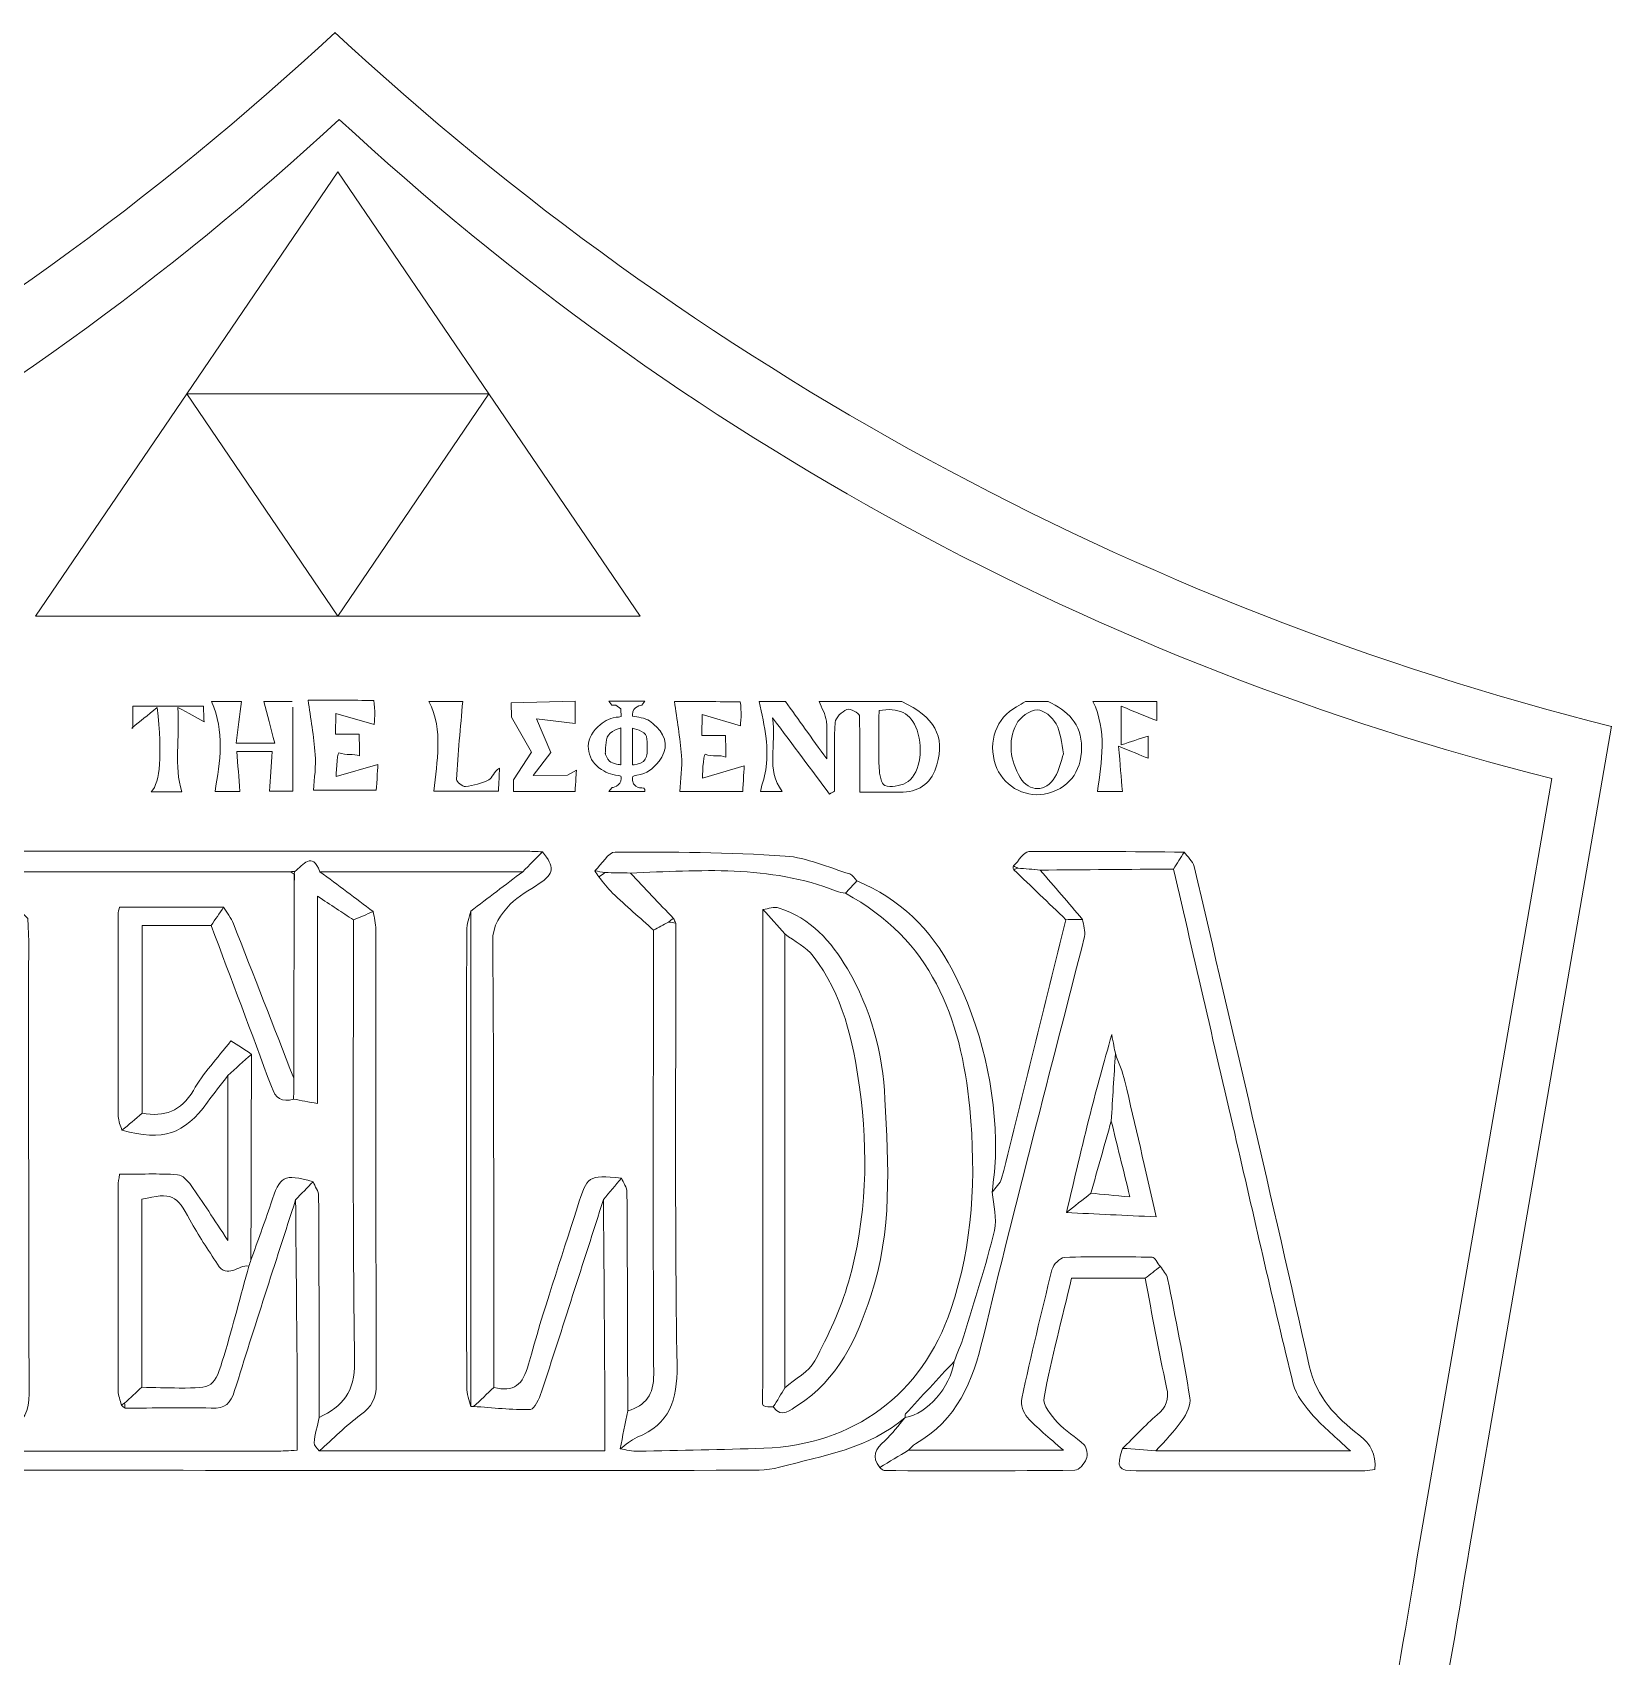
# Model space of a CAD drawing. Header units: inches. Extents: x 1.44 to 3.1, y -11.8 to -9.8.
# Drawn here: x 2.072 to 3.1, y -10.855 to -9.797 of the extents above; entities that cross this region are included whole.
import ezdxf

# ---------------------------------------------------------------- set-up
doc = ezdxf.new("R2010")
doc.units = ezdxf.units.IN
doc.header["$MEASUREMENT"] = 0

msp = doc.modelspace()

# ---------------------------------------------------------------- linework, layer by layer
at = {"color": 5, "lineweight": 0}
for p, q in [((2.2706, -9.8879), (2.1722, -10.0326)), ((2.3691, -10.0326), (2.2706, -9.8879)), ((2.1722, -10.0326), (2.0737, -10.1774)), ((2.2706, -10.1774), (2.1722, -10.0326)), ((2.1722, -10.0326), (2.3691, -10.0326)), ((2.3691, -10.0326), (2.2706, -10.1774)), ((2.4675, -10.1774), (2.3691, -10.0326)), ((2.0737, -10.1774), (2.2706, -10.1774)), ((2.2706, -10.1774), (2.4675, -10.1774)), ((2.9737, -10.7915), (3.0616, -10.2831))]:
    msp.add_line(p, q, dxfattribs=at)
at = {"color": 250, "lineweight": 0}
msp.add_line((3.0079, -10.7843), (3.1004, -10.2491), dxfattribs=at)
for centre, start, end in [((0.9728, -8.4038), 284.1261, 312.9293), ((3.5648, -8.4038), 227.0707, 255.8739)]:
    msp.add_arc(centre, 1.9029, start, end, dxfattribs=at)
at = {"color": 5, "lineweight": 0}
for centre, start, end in [((1.0403, -8.5301), 284.1261, 312.9293), ((3.5028, -8.5301), 227.0707, 255.8739)]:
    msp.add_arc(centre, 1.8077, start, end, dxfattribs=at)
at = {"color": 1, "lineweight": 0}
for points, knots in [([(2.137, -10.25), (2.137, -10.2456), (2.137, -10.2412), (2.137, -10.2359), (2.1523, -10.2359), (2.1671, -10.2359), (2.183, -10.2359), (2.1831, -10.2389), (2.1833, -10.2423), (2.1835, -10.2461), (2.1784, -10.2433), (2.1737, -10.2407), (2.1664, -10.2368), (2.1677, -10.2572), (2.1639, -10.2748), (2.1689, -10.2918), (2.1645, -10.2918), (2.157, -10.2918), (2.1491, -10.2918), (2.155, -10.2853), (2.1562, -10.2684), (2.153, -10.2368), (2.1466, -10.242), (2.1417, -10.2459), (2.1368, -10.2498), (2.1368, -10.2498), (2.137, -10.25), (2.137, -10.25)], [0, 0, 0, 0, 1, 1, 1, 2, 2, 2, 3, 3, 3, 4, 4, 4, 5, 5, 5, 6, 6, 6, 7, 7, 7, 8, 8, 8, 9, 9, 9, 9]), ([(2.2414, -10.2366), (2.2414, -10.2378), (2.2414, -10.2389), (2.2414, -10.2399), (2.2414, -10.2582), (2.2414, -10.2746), (2.2414, -10.2914), (2.2368, -10.2914), (2.2305, -10.2914), (2.2262, -10.2914), (2.2268, -10.283), (2.2273, -10.2748), (2.2279, -10.2656), (2.22, -10.2656), (2.2133, -10.2656), (2.2049, -10.2656), (2.2055, -10.2742), (2.2061, -10.2826), (2.2068, -10.2915), (2.2021, -10.2915), (2.1951, -10.2915), (2.1906, -10.2915), (2.194, -10.2721), (2.197, -10.2525), (2.1883, -10.2329), (2.1948, -10.2329), (2.2013, -10.2329), (2.2078, -10.2329), (2.2067, -10.2417), (2.2056, -10.2506), (2.2044, -10.2601), (2.2132, -10.2601), (2.2198, -10.2601), (2.2295, -10.2601), (2.2269, -10.2501), (2.2247, -10.2415), (2.2225, -10.2329), (2.2286, -10.2329), (2.2347, -10.2329), (2.2408, -10.2329)], [0, 0, 0, 0, 1, 1, 1, 2, 2, 2, 3, 3, 3, 4, 4, 4, 5, 5, 5, 6, 6, 6, 7, 7, 7, 8, 8, 8, 9, 9, 9, 10, 10, 10, 11, 11, 11, 12, 12, 12, 13, 13, 13, 13]), ([(2.294, -10.2322), (2.2953, -10.2375), (2.2943, -10.2479), (2.2943, -10.2479), (2.2943, -10.2479), (2.2693, -10.2407), (2.2693, -10.2407), (2.2693, -10.2407), (2.2692, -10.2542), (2.2692, -10.2542), (2.2692, -10.2542), (2.2845, -10.2542), (2.2845, -10.2542), (2.2845, -10.2542), (2.2848, -10.2656), (2.2848, -10.2684), (2.2806, -10.2666), (2.2763, -10.2684), (2.2712, -10.2663), (2.27, -10.2671), (2.2695, -10.2819), (2.2695, -10.2819), (2.2695, -10.2819), (2.2967, -10.274), (2.2967, -10.274), (2.2967, -10.274), (2.296, -10.2858), (2.2957, -10.2908), (2.2807, -10.2908), (2.2665, -10.2908), (2.2548, -10.2908), (2.2553, -10.2828), (2.2565, -10.275), (2.2559, -10.2674), (2.255, -10.2556), (2.2529, -10.2438), (2.2513, -10.232), (2.2643, -10.232), (2.281, -10.2322), (2.294, -10.2322)], [0, 0, 0, 0, 1, 1, 1, 2, 2, 2, 3, 3, 3, 4, 4, 4, 5, 5, 5, 6, 6, 6, 7, 7, 7, 8, 8, 8, 9, 9, 9, 10, 10, 10, 11, 11, 11, 12, 12, 12, 13, 13, 13, 13]), ([(2.352, -10.2329), (2.3505, -10.2498), (2.3489, -10.2667), (2.3479, -10.2837), (2.3478, -10.2852), (2.3519, -10.2885), (2.3537, -10.2883), (2.359, -10.2876), (2.3644, -10.2863), (2.3691, -10.2839), (2.3714, -10.2828), (2.3721, -10.2787), (2.376, -10.2763), (2.3758, -10.281), (2.3755, -10.2857), (2.3752, -10.2913), (2.3606, -10.2913), (2.3465, -10.2913), (2.3332, -10.2913), (2.335, -10.2719), (2.3396, -10.2521), (2.33, -10.2329), (2.3373, -10.2329), (2.3447, -10.2329), (2.352, -10.2329)], [0, 0, 0, 0, 1, 1, 1, 2, 2, 2, 3, 3, 3, 4, 4, 4, 5, 5, 5, 6, 6, 6, 7, 7, 7, 8, 8, 8, 8]), ([(2.4, -10.2442), (2.4, -10.2442), (2.4094, -10.2662), (2.4094, -10.2662), (2.4094, -10.2662), (2.3979, -10.2811), (2.3979, -10.2811), (2.3979, -10.2811), (2.4202, -10.2809), (2.4202, -10.2809), (2.4202, -10.2809), (2.4261, -10.2777), (2.4261, -10.2777), (2.4261, -10.2777), (2.4255, -10.2865), (2.4252, -10.2916), (2.4104, -10.2916), (2.3851, -10.2916), (2.3851, -10.2916), (2.3851, -10.2916), (2.385, -10.284), (2.385, -10.284), (2.385, -10.284), (2.3969, -10.2659), (2.3969, -10.2659), (2.3969, -10.2659), (2.3837, -10.2431), (2.3837, -10.2431), (2.3837, -10.2431), (2.3835, -10.2338), (2.3835, -10.2338), (2.3835, -10.2338), (2.4252, -10.2327), (2.4252, -10.2327), (2.4253, -10.2375), (2.4253, -10.2424), (2.4253, -10.2473), (2.4253, -10.2473), (2.4, -10.2442), (2.4, -10.2442)], [0, 0, 0, 0, 1, 1, 1, 2, 2, 2, 3, 3, 3, 4, 4, 4, 5, 5, 5, 6, 6, 6, 7, 7, 7, 8, 8, 8, 9, 9, 9, 10, 10, 10, 11, 11, 11, 12, 12, 12, 13, 13, 13, 13]), ([(2.4707, -10.2328), (2.4707, -10.2328), (2.4687, -10.2353), (2.4687, -10.2353), (2.4687, -10.2353), (2.4625, -10.2361), (2.4626, -10.2414), (2.4626, -10.2418), (2.4626, -10.2421), (2.4626, -10.2426), (2.4645, -10.2429), (2.4663, -10.2431), (2.4682, -10.2435), (2.4729, -10.2444), (2.4746, -10.2463), (2.4782, -10.2495), (2.4852, -10.2558), (2.4858, -10.2646), (2.4799, -10.2719), (2.4756, -10.2772), (2.4722, -10.2798), (2.4655, -10.2809), (2.4625, -10.2815), (2.4625, -10.2814), (2.4626, -10.2845), (2.4626, -10.2879), (2.4671, -10.2891), (2.4671, -10.2891), (2.4671, -10.2891), (2.4681, -10.2891), (2.4686, -10.2891), (2.471, -10.2891), (2.4707, -10.2916), (2.4707, -10.2916), (2.4707, -10.2916), (2.4471, -10.2916), (2.4471, -10.2916), (2.4471, -10.2916), (2.4491, -10.2891), (2.4491, -10.2891), (2.4491, -10.2891), (2.4552, -10.2883), (2.4552, -10.2831), (2.4552, -10.2818), (2.455, -10.2813), (2.4535, -10.2811), (2.448, -10.2806), (2.4452, -10.2794), (2.4407, -10.2761), (2.433, -10.2703), (2.4304, -10.2579), (2.44, -10.2495), (2.4441, -10.2458), (2.4466, -10.2441), (2.452, -10.2432), (2.453, -10.2431), (2.454, -10.243), (2.4552, -10.2428), (2.4551, -10.2411), (2.4549, -10.2377), (2.4549, -10.2377), (2.4549, -10.2377), (2.4517, -10.2354), (2.4517, -10.2354), (2.4517, -10.2354), (2.4491, -10.2353), (2.4491, -10.2353), (2.4491, -10.2353), (2.4471, -10.2328), (2.4471, -10.2328), (2.4471, -10.2328), (2.4707, -10.2328), (2.4707, -10.2328)], [0, 0, 0, 0, 1, 1, 1, 2, 2, 2, 3, 3, 3, 4, 4, 4, 5, 5, 5, 6, 6, 6, 7, 7, 7, 8, 8, 8, 9, 9, 9, 10, 10, 10, 11, 11, 11, 12, 12, 12, 13, 13, 13, 14, 14, 14, 15, 15, 15, 16, 16, 16, 17, 17, 17, 18, 18, 18, 19, 19, 19, 20, 20, 20, 21, 21, 21, 22, 22, 22, 23, 23, 23, 24, 24, 24, 24]), ([(2.5327, -10.2331), (2.534, -10.2384), (2.5329, -10.2487), (2.5329, -10.2487), (2.5329, -10.2487), (2.5079, -10.2415), (2.5079, -10.2415), (2.5079, -10.2415), (2.5078, -10.255), (2.5078, -10.255), (2.5078, -10.255), (2.5231, -10.255), (2.5231, -10.255), (2.5231, -10.255), (2.5235, -10.2664), (2.5235, -10.2692), (2.5192, -10.2674), (2.5149, -10.2693), (2.5099, -10.2672), (2.5086, -10.2679), (2.5081, -10.2828), (2.5081, -10.2828), (2.5081, -10.2828), (2.5354, -10.2749), (2.5354, -10.2749), (2.5354, -10.2749), (2.5347, -10.2867), (2.5344, -10.2916), (2.5193, -10.2916), (2.5052, -10.2916), (2.4935, -10.2916), (2.4939, -10.2837), (2.4951, -10.2759), (2.4945, -10.2682), (2.4936, -10.2564), (2.4915, -10.2447), (2.4899, -10.2329), (2.503, -10.2329), (2.5196, -10.2331), (2.5327, -10.2331)], [0, 0, 0, 0, 1, 1, 1, 2, 2, 2, 3, 3, 3, 4, 4, 4, 5, 5, 5, 6, 6, 6, 7, 7, 7, 8, 8, 8, 9, 9, 9, 10, 10, 10, 11, 11, 11, 12, 12, 12, 13, 13, 13, 13]), ([(2.638, -10.2329), (2.6594, -10.243), (2.6663, -10.2555), (2.6609, -10.2742), (2.6577, -10.2853), (2.6505, -10.2916), (2.6389, -10.2919), (2.6287, -10.2921), (2.6186, -10.2919), (2.6107, -10.2919), (2.6107, -10.2751), (2.611, -10.2586), (2.6104, -10.2421), (2.6103, -10.2405), (2.6041, -10.2372), (2.6023, -10.2381), (2.599, -10.2396), (2.5949, -10.2434), (2.5947, -10.2466), (2.5937, -10.2571), (2.5943, -10.2677), (2.5943, -10.2783), (2.5943, -10.2827), (2.5943, -10.287), (2.5943, -10.2914), (2.5932, -10.292), (2.5921, -10.2926), (2.5909, -10.2932), (2.5794, -10.2777), (2.5678, -10.2622), (2.5539, -10.2435), (2.5566, -10.2616), (2.5492, -10.2774), (2.5601, -10.2915), (2.5553, -10.2915), (2.5497, -10.2915), (2.5459, -10.2915), (2.5472, -10.2862), (2.5491, -10.2808), (2.5497, -10.2754), (2.5503, -10.2693), (2.5504, -10.2631), (2.5497, -10.2571), (2.5487, -10.249), (2.5467, -10.2409), (2.5451, -10.2329), (2.5508, -10.2329), (2.5565, -10.2329), (2.5622, -10.2329), (2.5707, -10.2447), (2.5792, -10.2566), (2.5891, -10.2703), (2.5891, -10.2606), (2.5896, -10.2531), (2.5889, -10.2457), (2.5884, -10.2413), (2.5858, -10.2371), (2.5842, -10.2329), (2.6021, -10.2329), (2.62, -10.2329), (2.638, -10.2329)], [0, 0, 0, 0, 1, 1, 1, 2, 2, 2, 3, 3, 3, 4, 4, 4, 5, 5, 5, 6, 6, 6, 7, 7, 7, 8, 8, 8, 9, 9, 9, 10, 10, 10, 11, 11, 11, 12, 12, 12, 13, 13, 13, 14, 14, 14, 15, 15, 15, 16, 16, 16, 17, 17, 17, 18, 18, 18, 19, 19, 19, 20, 20, 20, 20]), ([(2.6232, -10.2388), (2.6232, -10.2515), (2.6229, -10.264), (2.6233, -10.2764), (2.6235, -10.2803), (2.6246, -10.2868), (2.6269, -10.2876), (2.6309, -10.289), (2.6367, -10.288), (2.6406, -10.286), (2.6494, -10.2814), (2.6525, -10.2649), (2.648, -10.2517), (2.6441, -10.2401), (2.6358, -10.2368), (2.6232, -10.2388)], [0, 0, 0, 0, 1, 1, 1, 2, 2, 2, 3, 3, 3, 4, 4, 4, 5, 5, 5, 5]), ([(2.7333, -10.2329), (2.7461, -10.2389), (2.7552, -10.2474), (2.7552, -10.263), (2.7551, -10.2792), (2.7463, -10.2903), (2.7308, -10.2932), (2.7175, -10.2957), (2.7034, -10.2872), (2.6991, -10.2742), (2.694, -10.2589), (2.6996, -10.2435), (2.7128, -10.2364), (2.7148, -10.2353), (2.7167, -10.234), (2.7186, -10.2329), (2.7235, -10.2329), (2.7284, -10.2329), (2.7333, -10.2329)], [0, 0, 0, 0, 1, 1, 1, 2, 2, 2, 3, 3, 3, 4, 4, 4, 5, 5, 5, 6, 6, 6, 6]), ([(2.7435, -10.267), (2.7419, -10.2598), (2.7416, -10.2529), (2.7386, -10.2475), (2.7363, -10.2432), (2.7303, -10.2382), (2.7263, -10.2384), (2.7215, -10.2386), (2.7149, -10.2432), (2.7127, -10.2477), (2.7069, -10.2592), (2.7087, -10.2715), (2.7152, -10.2825), (2.721, -10.2921), (2.732, -10.292), (2.7378, -10.2823), (2.7406, -10.2776), (2.7417, -10.2719), (2.7435, -10.267)], [0, 0, 0, 0, 1, 1, 1, 2, 2, 2, 3, 3, 3, 4, 4, 4, 5, 5, 5, 6, 6, 6, 6]), ([(2.8042, -10.2329), (2.8042, -10.2381), (2.8042, -10.2434), (2.8042, -10.2454), (2.7975, -10.2427), (2.7902, -10.2398), (2.781, -10.236), (2.781, -10.246), (2.781, -10.2522), (2.781, -10.2612), (2.7872, -10.2591), (2.7929, -10.2573), (2.7985, -10.2555), (2.7985, -10.2595), (2.7985, -10.2652), (2.7985, -10.2699), (2.7934, -10.2678), (2.7877, -10.2655), (2.7793, -10.2621), (2.7803, -10.2741), (2.781, -10.2826), (2.7818, -10.2915), (2.7782, -10.2915), (2.7713, -10.2915), (2.7655, -10.2915), (2.7684, -10.2718), (2.7717, -10.2521), (2.7626, -10.2329), (2.7765, -10.2329), (2.7903, -10.2329), (2.8042, -10.2329)], [0, 0, 0, 0, 1, 1, 1, 2, 2, 2, 3, 3, 3, 4, 4, 4, 5, 5, 5, 6, 6, 6, 7, 7, 7, 8, 8, 8, 9, 9, 9, 10, 10, 10, 10]), ([(2.1368, -10.2498), (2.1368, -10.2498), (2.1365, -10.2506), (2.1365, -10.2506), (2.1365, -10.2506), (2.137, -10.25), (2.137, -10.25), (2.137, -10.25), (2.1368, -10.2498), (2.1368, -10.2498)], [0, 0, 0, 0, 1, 1, 1, 2, 2, 2, 3, 3, 3, 3]), ([(2.4551, -10.2502), (2.4551, -10.2502), (2.4474, -10.2522), (2.4461, -10.2562), (2.4448, -10.2602), (2.4449, -10.2669), (2.4449, -10.2669), (2.4449, -10.2669), (2.446, -10.2702), (2.4477, -10.2719), (2.4495, -10.2736), (2.4551, -10.2742), (2.4551, -10.2742), (2.4551, -10.2742), (2.4551, -10.2502), (2.4551, -10.2502)], [0, 0, 0, 0, 1, 1, 1, 2, 2, 2, 3, 3, 3, 4, 4, 4, 5, 5, 5, 5]), ([(2.4627, -10.2743), (2.4631, -10.2743), (2.4677, -10.2738), (2.4697, -10.272), (2.4717, -10.2702), (2.4721, -10.2669), (2.4721, -10.2669), (2.4721, -10.2669), (2.4724, -10.2596), (2.4717, -10.2558), (2.4709, -10.2519), (2.4627, -10.2504), (2.4627, -10.2504), (2.4627, -10.2504), (2.4627, -10.2632), (2.4627, -10.2743)], [0, 0, 0, 0, 1, 1, 1, 2, 2, 2, 3, 3, 3, 4, 4, 4, 5, 5, 5, 5])]:
    msp.add_open_spline(points, degree=3, knots=knots, dxfattribs=at)
at = {"color": 5, "lineweight": 0}
for points, knots in [([(2.4039, -10.3309), (2.3997, -10.3352), (2.3954, -10.3395), (2.3911, -10.3438), (2.3471, -10.3438), (2.3031, -10.3438), (2.259, -10.3438), (2.2537, -10.3302), (2.2481, -10.3395), (2.2426, -10.3437), (2.2416, -10.3437), (2.2406, -10.3438), (2.2397, -10.3438), (2.1737, -10.3438), (2.1077, -10.3438), (2.0417, -10.3438), (2.0408, -10.3438), (2.0398, -10.3438), (2.0388, -10.3438), (2.0359, -10.3426), (2.033, -10.3413), (2.0293, -10.3397), (2.0315, -10.3363), (2.0335, -10.3334), (2.0354, -10.3305), (2.1546, -10.3305), (2.2738, -10.3305), (2.3929, -10.3305), (2.3966, -10.3305), (2.4002, -10.3307), (2.4039, -10.3309)], [0, 0, 0, 0, 1, 1, 1, 2, 2, 2, 3, 3, 3, 4, 4, 4, 5, 5, 5, 6, 6, 6, 7, 7, 7, 8, 8, 8, 9, 9, 9, 10, 10, 10, 10]), ([(2.2937, -10.3698), (2.2894, -10.3716), (2.2851, -10.3734), (2.2808, -10.3752), (2.2735, -10.3704), (2.2661, -10.3655), (2.2574, -10.3598), (2.2574, -10.4055), (2.2574, -10.4496), (2.2574, -10.4949), (2.2515, -10.4938), (2.2467, -10.4929), (2.2418, -10.4919), (2.2419, -10.4874), (2.2419, -10.4829), (2.2419, -10.4783), (2.242, -10.434), (2.2421, -10.3897), (2.2422, -10.3454), (2.2424, -10.3448), (2.2425, -10.3443), (2.2426, -10.3437), (2.2481, -10.3395), (2.2537, -10.3302), (2.259, -10.3438), (2.2706, -10.3525), (2.2822, -10.3612), (2.2937, -10.3698)], [0, 0, 0, 0, 1, 1, 1, 2, 2, 2, 3, 3, 3, 4, 4, 4, 5, 5, 5, 6, 6, 6, 7, 7, 7, 8, 8, 8, 9, 9, 9, 9]), ([(2.4039, -10.3309), (2.4121, -10.3408), (2.4116, -10.3451), (2.4018, -10.3516), (2.3954, -10.3559), (2.3883, -10.3596), (2.383, -10.365), (2.3767, -10.3717), (2.3714, -10.3783), (2.3715, -10.3898), (2.3724, -10.4865), (2.3721, -10.5832), (2.3722, -10.6799), (2.3678, -10.684), (2.3635, -10.6881), (2.3591, -10.6922), (2.3585, -10.6922), (2.3578, -10.6923), (2.3572, -10.6923), (2.3572, -10.5847), (2.3572, -10.4771), (2.3572, -10.3695), (2.3685, -10.361), (2.3798, -10.3524), (2.3911, -10.3438), (2.3954, -10.3395), (2.3997, -10.3352), (2.4039, -10.3309)], [0, 0, 0, 0, 1, 1, 1, 2, 2, 2, 3, 3, 3, 4, 4, 4, 5, 5, 5, 6, 6, 6, 7, 7, 7, 8, 8, 8, 9, 9, 9, 9]), ([(2.6088, -10.3498), (2.6063, -10.3525), (2.6038, -10.3552), (2.6013, -10.3579), (2.5993, -10.3574), (2.5973, -10.3572), (2.5954, -10.3565), (2.5518, -10.3392), (2.5064, -10.343), (2.4612, -10.3447), (2.4556, -10.3446), (2.4501, -10.3445), (2.4446, -10.3444), (2.4425, -10.344), (2.4403, -10.3436), (2.4381, -10.3432), (2.4425, -10.339), (2.4469, -10.3311), (2.4513, -10.331), (2.4882, -10.3309), (2.5252, -10.3312), (2.5621, -10.3336), (2.5763, -10.3346), (2.5902, -10.3411), (2.6041, -10.3453), (2.606, -10.3459), (2.6073, -10.3483), (2.6088, -10.3498)], [0, 0, 0, 0, 1, 1, 1, 2, 2, 2, 3, 3, 3, 4, 4, 4, 5, 5, 5, 6, 6, 6, 7, 7, 7, 8, 8, 8, 9, 9, 9, 9]), ([(2.822, -10.3311), (2.8197, -10.3347), (2.8174, -10.3384), (2.8151, -10.3421), (2.7861, -10.3423), (2.7572, -10.3425), (2.7282, -10.3428), (2.7234, -10.3423), (2.7185, -10.3419), (2.7136, -10.3415), (2.7127, -10.341), (2.7118, -10.3406), (2.7109, -10.3401), (2.7142, -10.3369), (2.7175, -10.3308), (2.7208, -10.3307), (2.7545, -10.3303), (2.7883, -10.3308), (2.822, -10.3311)], [0, 0, 0, 0, 1, 1, 1, 2, 2, 2, 3, 3, 3, 4, 4, 4, 5, 5, 5, 6, 6, 6, 6]), ([(2.822, -10.3311), (2.8242, -10.3341), (2.8277, -10.3369), (2.8285, -10.3404), (2.8538, -10.4488), (2.8793, -10.5571), (2.9035, -10.6658), (2.9081, -10.6864), (2.9212, -10.6992), (2.9357, -10.7106), (2.944, -10.7171), (2.947, -10.7232), (2.9463, -10.7332), (2.9442, -10.7335), (2.9419, -10.734), (2.9397, -10.7341), (2.89, -10.7341), (2.8404, -10.7341), (2.7908, -10.7341), (2.7787, -10.7341), (2.7777, -10.7323), (2.7819, -10.7195), (2.7891, -10.72), (2.7964, -10.7206), (2.8036, -10.7212), (2.8449, -10.7212), (2.8861, -10.7212), (2.9303, -10.7212), (2.9206, -10.7121), (2.9127, -10.7057), (2.9061, -10.6982), (2.9008, -10.6921), (2.8949, -10.6851), (2.8931, -10.6776), (2.8802, -10.6252), (2.8684, -10.5726), (2.8562, -10.52), (2.8425, -10.4607), (2.8288, -10.4014), (2.8151, -10.3421), (2.8174, -10.3384), (2.8197, -10.3347), (2.822, -10.3311)], [0, 0, 0, 0, 1, 1, 1, 2, 2, 2, 3, 3, 3, 4, 4, 4, 5, 5, 5, 6, 6, 6, 7, 7, 7, 8, 8, 8, 9, 9, 9, 10, 10, 10, 11, 11, 11, 12, 12, 12, 13, 13, 13, 14, 14, 14, 14]), ([(2.0417, -10.3438), (2.1077, -10.3438), (2.1737, -10.3438), (2.2397, -10.3438), (2.2405, -10.3443), (2.2414, -10.3449), (2.2423, -10.3454), (2.2421, -10.3897), (2.242, -10.434), (2.2419, -10.4783), (2.2288, -10.4448), (2.2158, -10.4112), (2.2026, -10.3778), (2.2011, -10.3739), (2.1983, -10.3705), (2.1962, -10.3669), (2.1738, -10.3669), (2.1514, -10.3669), (2.1283, -10.3669), (2.1281, -10.3682), (2.1275, -10.3702), (2.1275, -10.3721), (2.1275, -10.4158), (2.1274, -10.4596), (2.1276, -10.5033), (2.1276, -10.5063), (2.1291, -10.5093), (2.13, -10.5123), (2.157, -10.5195), (2.1703, -10.5151), (2.1857, -10.494), (2.19, -10.4881), (2.1946, -10.4824), (2.199, -10.4766), (2.199, -10.5114), (2.199, -10.5462), (2.199, -10.584), (2.1899, -10.5703), (2.1827, -10.5591), (2.175, -10.5482), (2.1729, -10.5452), (2.1693, -10.5414), (2.1662, -10.5412), (2.1538, -10.5404), (2.1413, -10.5409), (2.1284, -10.5409), (2.128, -10.5442), (2.1275, -10.5462), (2.1275, -10.5481), (2.1274, -10.5927), (2.1274, -10.6374), (2.1275, -10.6821), (2.1275, -10.6851), (2.1289, -10.6882), (2.1296, -10.6913), (2.1304, -10.692), (2.1312, -10.6927), (2.132, -10.6934), (2.1507, -10.6933), (2.1695, -10.6926), (2.1882, -10.6933), (2.1974, -10.6937), (2.2008, -10.6902), (2.2034, -10.6819), (2.2163, -10.6404), (2.2298, -10.599), (2.2431, -10.5575), (2.2434, -10.5941), (2.2438, -10.6307), (2.2441, -10.6673), (2.2442, -10.6847), (2.2441, -10.7021), (2.2441, -10.7207), (2.2388, -10.721), (2.2345, -10.7213), (2.2301, -10.7213), (2.1724, -10.7214), (2.1146, -10.7213), (2.0568, -10.7214), (2.052, -10.7214), (2.0472, -10.7222), (2.0424, -10.7227), (2.0424, -10.7227), (2.0417, -10.7217), (2.0417, -10.7217), (2.0466, -10.717), (2.0509, -10.7113), (2.0566, -10.7078), (2.0661, -10.7022), (2.0695, -10.6951), (2.0695, -10.684), (2.0691, -10.5852), (2.0692, -10.4865), (2.0692, -10.3877), (2.0692, -10.3832), (2.0688, -10.3788), (2.0686, -10.3743), (2.0595, -10.3648), (2.0505, -10.3553), (2.0414, -10.3458), (2.0415, -10.3452), (2.0417, -10.3445), (2.0417, -10.3438)], [0, 0, 0, 0, 1, 1, 1, 2, 2, 2, 3, 3, 3, 4, 4, 4, 5, 5, 5, 6, 6, 6, 7, 7, 7, 8, 8, 8, 9, 9, 9, 10, 10, 10, 11, 11, 11, 12, 12, 12, 13, 13, 13, 14, 14, 14, 15, 15, 15, 16, 16, 16, 17, 17, 17, 18, 18, 18, 19, 19, 19, 20, 20, 20, 21, 21, 21, 22, 22, 22, 23, 23, 23, 24, 24, 24, 25, 25, 25, 26, 26, 26, 27, 27, 27, 28, 28, 28, 29, 29, 29, 30, 30, 30, 31, 31, 31, 32, 32, 32, 33, 33, 33, 34, 34, 34, 34]), ([(2.2426, -10.3437), (2.2425, -10.3443), (2.2424, -10.3448), (2.2422, -10.3454), (2.2414, -10.3449), (2.2405, -10.3443), (2.2397, -10.3438), (2.2406, -10.3438), (2.2416, -10.3437), (2.2426, -10.3437)], [0, 0, 0, 0, 1, 1, 1, 2, 2, 2, 3, 3, 3, 3]), ([(2.3591, -10.6922), (2.3715, -10.693), (2.3839, -10.6945), (2.3962, -10.6941), (2.3987, -10.694), (2.4019, -10.687), (2.4033, -10.6827), (2.417, -10.6409), (2.4303, -10.5991), (2.4437, -10.5573), (2.444, -10.6013), (2.4443, -10.6452), (2.4446, -10.6892), (2.4447, -10.6993), (2.4446, -10.7094), (2.4446, -10.7212), (2.3819, -10.7212), (2.3202, -10.7212), (2.2585, -10.7212), (2.2674, -10.7133), (2.2758, -10.7048), (2.2854, -10.6977), (2.2926, -10.6924), (2.2957, -10.687), (2.2957, -10.6777), (2.2953, -10.579), (2.2955, -10.4802), (2.2954, -10.3815), (2.2954, -10.3776), (2.2943, -10.3737), (2.2937, -10.3698), (2.2822, -10.3612), (2.2706, -10.3525), (2.259, -10.3438), (2.3031, -10.3438), (2.3471, -10.3438), (2.3911, -10.3438), (2.3798, -10.3524), (2.3685, -10.361), (2.3572, -10.3695), (2.3563, -10.3737), (2.3546, -10.3779), (2.3546, -10.3821), (2.3544, -10.4813), (2.3544, -10.5806), (2.3546, -10.6798), (2.3546, -10.684), (2.3563, -10.6881), (2.3572, -10.6923), (2.3578, -10.6923), (2.3585, -10.6922), (2.3591, -10.6922)], [0, 0, 0, 0, 1, 1, 1, 2, 2, 2, 3, 3, 3, 4, 4, 4, 5, 5, 5, 6, 6, 6, 7, 7, 7, 8, 8, 8, 9, 9, 9, 10, 10, 10, 11, 11, 11, 12, 12, 12, 13, 13, 13, 14, 14, 14, 15, 15, 15, 16, 16, 16, 17, 17, 17, 17]), ([(2.4446, -10.3444), (2.4433, -10.3454), (2.442, -10.3463), (2.4407, -10.3472), (2.4398, -10.3459), (2.439, -10.3446), (2.4381, -10.3432), (2.4403, -10.3436), (2.4425, -10.344), (2.4446, -10.3444)], [0, 0, 0, 0, 1, 1, 1, 2, 2, 2, 3, 3, 3, 3]), ([(2.4446, -10.3444), (2.4501, -10.3445), (2.4556, -10.3446), (2.4612, -10.3447), (2.4705, -10.3545), (2.4799, -10.3644), (2.4893, -10.3742), (2.4882, -10.375), (2.4871, -10.3758), (2.486, -10.3766), (2.4827, -10.3784), (2.4795, -10.3801), (2.4763, -10.3819), (2.4674, -10.3739), (2.4584, -10.366), (2.4496, -10.3577), (2.4463, -10.3546), (2.4437, -10.3508), (2.4407, -10.3472), (2.442, -10.3463), (2.4433, -10.3454), (2.4446, -10.3444)], [0, 0, 0, 0, 1, 1, 1, 2, 2, 2, 3, 3, 3, 4, 4, 4, 5, 5, 5, 6, 6, 6, 7, 7, 7, 7]), ([(2.4893, -10.3742), (2.4799, -10.3644), (2.4705, -10.3545), (2.4612, -10.3447), (2.5064, -10.343), (2.5518, -10.3392), (2.5954, -10.3565), (2.5973, -10.3572), (2.5993, -10.3574), (2.6013, -10.3579), (2.657, -10.3879), (2.6767, -10.4385), (2.6823, -10.4979), (2.6865, -10.5425), (2.6845, -10.5864), (2.67, -10.629), (2.6512, -10.6845), (2.6068, -10.7172), (2.5481, -10.7194), (2.5209, -10.7204), (2.4936, -10.7208), (2.4664, -10.7214), (2.4625, -10.7214), (2.4585, -10.7204), (2.4545, -10.7199), (2.4582, -10.7173), (2.4615, -10.714), (2.4656, -10.7123), (2.4869, -10.7036), (2.4919, -10.6882), (2.4916, -10.6656), (2.4901, -10.5695), (2.4909, -10.4734), (2.4908, -10.3773), (2.4903, -10.3763), (2.4898, -10.3752), (2.4893, -10.3742)], [0, 0, 0, 0, 1, 1, 1, 2, 2, 2, 3, 3, 3, 4, 4, 4, 5, 5, 5, 6, 6, 6, 7, 7, 7, 8, 8, 8, 9, 9, 9, 10, 10, 10, 11, 11, 11, 12, 12, 12, 12]), ([(2.7558, -10.3749), (2.7467, -10.3642), (2.7375, -10.3535), (2.7283, -10.3428), (2.7572, -10.3425), (2.7861, -10.3423), (2.8151, -10.3421), (2.8288, -10.4014), (2.8425, -10.4607), (2.8562, -10.52), (2.8684, -10.5726), (2.8802, -10.6252), (2.8931, -10.6776), (2.8949, -10.6851), (2.9008, -10.6921), (2.9061, -10.6982), (2.9127, -10.7057), (2.9206, -10.7121), (2.9303, -10.7212), (2.8861, -10.7212), (2.8449, -10.7212), (2.8036, -10.7212), (2.8094, -10.7146), (2.8157, -10.7083), (2.8207, -10.7012), (2.8236, -10.6971), (2.8265, -10.6911), (2.8257, -10.6865), (2.8215, -10.6605), (2.8164, -10.6346), (2.8112, -10.6088), (2.8106, -10.606), (2.8081, -10.6036), (2.8065, -10.601), (2.8047, -10.5989), (2.803, -10.595), (2.8012, -10.595), (2.7822, -10.5946), (2.763, -10.5944), (2.744, -10.5951), (2.7411, -10.5952), (2.7367, -10.5998), (2.7359, -10.6031), (2.7289, -10.631), (2.7223, -10.659), (2.7162, -10.6871), (2.7154, -10.6909), (2.7173, -10.6964), (2.7199, -10.6994), (2.7261, -10.7062), (2.7335, -10.7119), (2.7433, -10.7207), (2.7073, -10.7207), (2.6749, -10.7207), (2.6424, -10.7207), (2.6439, -10.7193), (2.6452, -10.7176), (2.6469, -10.7166), (2.674, -10.7011), (2.6843, -10.6761), (2.6912, -10.6467), (2.712, -10.5595), (2.7351, -10.4729), (2.7571, -10.3861), (2.7579, -10.3826), (2.7563, -10.3786), (2.7558, -10.3749)], [0, 0, 0, 0, 1, 1, 1, 2, 2, 2, 3, 3, 3, 4, 4, 4, 5, 5, 5, 6, 6, 6, 7, 7, 7, 8, 8, 8, 9, 9, 9, 10, 10, 10, 11, 11, 11, 12, 12, 12, 13, 13, 13, 14, 14, 14, 15, 15, 15, 16, 16, 16, 17, 17, 17, 18, 18, 18, 19, 19, 19, 20, 20, 20, 21, 21, 21, 22, 22, 22, 22]), ([(2.7136, -10.3415), (2.7127, -10.3418), (2.7119, -10.3422), (2.711, -10.3425), (2.7108, -10.342), (2.7106, -10.3415), (2.7105, -10.3409), (2.7105, -10.3407), (2.7108, -10.3404), (2.7109, -10.3401), (2.7118, -10.3406), (2.7127, -10.341), (2.7136, -10.3415)], [0, 0, 0, 0, 1, 1, 1, 2, 2, 2, 3, 3, 3, 4, 4, 4, 4]), ([(2.7136, -10.3415), (2.7185, -10.3419), (2.7234, -10.3423), (2.7283, -10.3428), (2.7375, -10.3535), (2.7467, -10.3642), (2.7558, -10.3749), (2.7522, -10.3749), (2.7486, -10.375), (2.745, -10.3751), (2.7337, -10.3642), (2.7223, -10.3534), (2.711, -10.3425), (2.7119, -10.3422), (2.7127, -10.3418), (2.7136, -10.3415)], [0, 0, 0, 0, 1, 1, 1, 2, 2, 2, 3, 3, 3, 4, 4, 4, 5, 5, 5, 5]), ([(2.6088, -10.3498), (2.6366, -10.3617), (2.6568, -10.3806), (2.671, -10.408), (2.6903, -10.4455), (2.6992, -10.4848), (2.6992, -10.5265), (2.6992, -10.5352), (2.6978, -10.5439), (2.697, -10.5527), (2.6976, -10.561), (2.7003, -10.5698), (2.6984, -10.5776), (2.6928, -10.6007), (2.6854, -10.6233), (2.6785, -10.6461), (2.6768, -10.6518), (2.6743, -10.6573), (2.6721, -10.6629), (2.6615, -10.6743), (2.6509, -10.6857), (2.6404, -10.6971), (2.64, -10.6976), (2.6403, -10.6987), (2.6402, -10.6995), (2.6402, -10.6995), (2.6403, -10.6993), (2.6403, -10.6993), (2.6168, -10.7197), (2.5868, -10.7242), (2.5583, -10.7318), (2.5498, -10.7341), (2.5405, -10.7338), (2.5316, -10.7338), (2.3773, -10.7339), (2.223, -10.734), (2.0687, -10.7336), (2.0568, -10.7336), (2.0522, -10.7379), (2.0492, -10.7486), (2.0422, -10.7735), (2.0338, -10.7979), (2.0267, -10.8227), (2.0242, -10.8312), (2.0206, -10.8347), (2.0109, -10.8347), (1.888, -10.8345), (1.765, -10.8346), (1.6421, -10.8351), (1.6304, -10.8351), (1.6261, -10.8303), (1.6259, -10.8197), (1.6313, -10.8201), (1.6367, -10.8206), (1.6421, -10.8211), (1.6474, -10.8213), (1.6527, -10.8218), (1.6579, -10.8218), (1.747, -10.8218), (1.836, -10.8218), (1.925, -10.8218), (1.9498, -10.8218), (1.9746, -10.8221), (1.9994, -10.8216), (2.0034, -10.8215), (2.0099, -10.819), (2.011, -10.8161), (2.0219, -10.7851), (2.032, -10.7539), (2.0424, -10.7227), (2.0472, -10.7222), (2.052, -10.7214), (2.0568, -10.7214), (2.1146, -10.7213), (2.1724, -10.7214), (2.2301, -10.7213), (2.2345, -10.7213), (2.2388, -10.721), (2.2441, -10.7207), (2.2441, -10.7021), (2.2442, -10.6847), (2.2441, -10.6673), (2.2438, -10.6307), (2.2434, -10.5941), (2.2431, -10.5575), (2.2469, -10.5536), (2.2507, -10.5497), (2.2545, -10.5458), (2.2557, -10.5489), (2.2581, -10.552), (2.2581, -10.5551), (2.2584, -10.6032), (2.2584, -10.6512), (2.2585, -10.6993), (2.2573, -10.7048), (2.2557, -10.7103), (2.2551, -10.7159), (2.2549, -10.7175), (2.2573, -10.7195), (2.2585, -10.7212), (2.3202, -10.7212), (2.3819, -10.7212), (2.4446, -10.7212), (2.4446, -10.7094), (2.4447, -10.6993), (2.4446, -10.6892), (2.4443, -10.6452), (2.444, -10.6013), (2.4437, -10.5573), (2.4476, -10.5527), (2.4515, -10.5481), (2.4554, -10.5434), (2.4567, -10.5465), (2.459, -10.5496), (2.459, -10.5527), (2.4593, -10.6001), (2.4594, -10.6476), (2.4595, -10.695), (2.4578, -10.7033), (2.4562, -10.7116), (2.4545, -10.7199), (2.4585, -10.7204), (2.4625, -10.7214), (2.4664, -10.7214), (2.4936, -10.7208), (2.5209, -10.7204), (2.5481, -10.7194), (2.6068, -10.7172), (2.6512, -10.6845), (2.67, -10.629), (2.6845, -10.5864), (2.6865, -10.5425), (2.6823, -10.4979), (2.6767, -10.4385), (2.657, -10.3879), (2.6013, -10.3579), (2.6038, -10.3552), (2.6063, -10.3525), (2.6088, -10.3498)], [0, 0, 0, 0, 1, 1, 1, 2, 2, 2, 3, 3, 3, 4, 4, 4, 5, 5, 5, 6, 6, 6, 7, 7, 7, 8, 8, 8, 9, 9, 9, 10, 10, 10, 11, 11, 11, 12, 12, 12, 13, 13, 13, 14, 14, 14, 15, 15, 15, 16, 16, 16, 17, 17, 17, 18, 18, 18, 19, 19, 19, 20, 20, 20, 21, 21, 21, 22, 22, 22, 23, 23, 23, 24, 24, 24, 25, 25, 25, 26, 26, 26, 27, 27, 27, 28, 28, 28, 29, 29, 29, 30, 30, 30, 31, 31, 31, 32, 32, 32, 33, 33, 33, 34, 34, 34, 35, 35, 35, 36, 36, 36, 37, 37, 37, 38, 38, 38, 39, 39, 39, 40, 40, 40, 41, 41, 41, 42, 42, 42, 43, 43, 43, 44, 44, 44, 45, 45, 45, 46, 46, 46, 46]), ([(2.1881, -10.3789), (2.1736, -10.3789), (2.159, -10.3789), (2.1431, -10.3789), (2.1431, -10.4203), (2.1431, -10.4607), (2.1431, -10.5012), (2.1388, -10.5049), (2.1344, -10.5086), (2.13, -10.5123), (2.1291, -10.5093), (2.1276, -10.5063), (2.1276, -10.5033), (2.1274, -10.4596), (2.1275, -10.4158), (2.1275, -10.3721), (2.1275, -10.3702), (2.1281, -10.3682), (2.1283, -10.3669), (2.1514, -10.3669), (2.1738, -10.3669), (2.1962, -10.3669), (2.1935, -10.3709), (2.1908, -10.3749), (2.1881, -10.3789)], [0, 0, 0, 0, 1, 1, 1, 2, 2, 2, 3, 3, 3, 4, 4, 4, 5, 5, 5, 6, 6, 6, 7, 7, 7, 8, 8, 8, 8]), ([(2.1881, -10.3789), (2.1908, -10.3749), (2.1935, -10.3709), (2.1962, -10.3669), (2.1983, -10.3705), (2.2011, -10.3739), (2.2026, -10.3778), (2.2158, -10.4112), (2.2288, -10.4448), (2.2419, -10.4783), (2.2419, -10.4829), (2.2419, -10.4874), (2.2418, -10.4919), (2.2341, -10.4943), (2.2301, -10.4915), (2.2273, -10.4838), (2.2145, -10.4487), (2.2012, -10.4138), (2.1881, -10.3789)], [0, 0, 0, 0, 1, 1, 1, 2, 2, 2, 3, 3, 3, 4, 4, 4, 5, 5, 5, 6, 6, 6, 6]), ([(2.5543, -10.6925), (2.56, -10.7003), (2.5656, -10.6943), (2.5701, -10.6915), (2.5965, -10.6748), (2.6086, -10.6483), (2.6179, -10.6201), (2.6319, -10.5782), (2.6294, -10.5348), (2.6271, -10.4919), (2.6256, -10.4623), (2.6181, -10.4332), (2.6026, -10.4071), (2.5919, -10.3893), (2.5788, -10.374), (2.5581, -10.3675), (2.555, -10.3665), (2.5511, -10.368), (2.5476, -10.3684), (2.5476, -10.4741), (2.5475, -10.5799), (2.5474, -10.6857), (2.5474, -10.6877), (2.5468, -10.6908), (2.5478, -10.6915), (2.5494, -10.6927), (2.5521, -10.6922), (2.5543, -10.6925)], [0, 0, 0, 0, 1, 1, 1, 2, 2, 2, 3, 3, 3, 4, 4, 4, 5, 5, 5, 6, 6, 6, 7, 7, 7, 8, 8, 8, 9, 9, 9, 9]), ([(2.5619, -10.68), (2.5594, -10.6842), (2.5569, -10.6883), (2.5543, -10.6925), (2.5521, -10.6922), (2.5494, -10.6927), (2.5478, -10.6915), (2.5468, -10.6908), (2.5474, -10.6877), (2.5474, -10.6857), (2.5475, -10.5799), (2.5476, -10.4741), (2.5476, -10.3684), (2.5524, -10.3737), (2.5571, -10.379), (2.5619, -10.3844), (2.5619, -10.4829), (2.5619, -10.5815), (2.5619, -10.68)], [0, 0, 0, 0, 1, 1, 1, 2, 2, 2, 3, 3, 3, 4, 4, 4, 5, 5, 5, 6, 6, 6, 6]), ([(2.5476, -10.3684), (2.5511, -10.368), (2.555, -10.3665), (2.5581, -10.3675), (2.5788, -10.374), (2.5919, -10.3893), (2.6026, -10.4071), (2.6181, -10.4332), (2.6256, -10.4623), (2.6271, -10.4919), (2.6294, -10.5348), (2.6319, -10.5782), (2.6179, -10.6201), (2.6086, -10.6483), (2.5965, -10.6748), (2.5701, -10.6915), (2.5656, -10.6943), (2.56, -10.7003), (2.5543, -10.6925), (2.5569, -10.6883), (2.5594, -10.6842), (2.5619, -10.68), (2.5686, -10.6742), (2.5775, -10.6697), (2.5814, -10.6624), (2.5901, -10.6461), (2.5983, -10.629), (2.6033, -10.6112), (2.6153, -10.5696), (2.6163, -10.5269), (2.6105, -10.4842), (2.6063, -10.4539), (2.5996, -10.4239), (2.5804, -10.3989), (2.5758, -10.3929), (2.5681, -10.3892), (2.5619, -10.3844), (2.5571, -10.379), (2.5524, -10.3737), (2.5476, -10.3684)], [0, 0, 0, 0, 1, 1, 1, 2, 2, 2, 3, 3, 3, 4, 4, 4, 5, 5, 5, 6, 6, 6, 7, 7, 7, 8, 8, 8, 9, 9, 9, 10, 10, 10, 11, 11, 11, 12, 12, 12, 13, 13, 13, 13]), ([(2.2585, -10.6993), (2.2739, -10.6922), (2.2818, -10.6827), (2.2815, -10.6633), (2.2802, -10.5673), (2.2808, -10.4713), (2.2808, -10.3752), (2.2851, -10.3734), (2.2894, -10.3716), (2.2937, -10.3698), (2.2943, -10.3737), (2.2954, -10.3776), (2.2954, -10.3815), (2.2955, -10.4802), (2.2953, -10.579), (2.2957, -10.6777), (2.2957, -10.687), (2.2926, -10.6924), (2.2854, -10.6977), (2.2758, -10.7048), (2.2674, -10.7133), (2.2585, -10.7212), (2.2573, -10.7195), (2.2549, -10.7175), (2.2551, -10.7159), (2.2557, -10.7103), (2.2573, -10.7048), (2.2585, -10.6993)], [0, 0, 0, 0, 1, 1, 1, 2, 2, 2, 3, 3, 3, 4, 4, 4, 5, 5, 5, 6, 6, 6, 7, 7, 7, 8, 8, 8, 9, 9, 9, 9]), ([(2.3572, -10.6923), (2.3563, -10.6881), (2.3546, -10.684), (2.3546, -10.6798), (2.3544, -10.5806), (2.3544, -10.4813), (2.3546, -10.3821), (2.3546, -10.3779), (2.3563, -10.3737), (2.3572, -10.3695), (2.3572, -10.4771), (2.3572, -10.5847), (2.3572, -10.6923)], [0, 0, 0, 0, 1, 1, 1, 2, 2, 2, 3, 3, 3, 4, 4, 4, 4]), ([(2.4545, -10.7199), (2.4562, -10.7116), (2.4578, -10.7033), (2.4595, -10.695), (2.4713, -10.6915), (2.4765, -10.6847), (2.4764, -10.6712), (2.4759, -10.5748), (2.4762, -10.4783), (2.4763, -10.3819), (2.4795, -10.3801), (2.4827, -10.3784), (2.486, -10.3766), (2.4876, -10.3768), (2.4892, -10.377), (2.4908, -10.3773), (2.4909, -10.4734), (2.4901, -10.5695), (2.4916, -10.6656), (2.4919, -10.6882), (2.4869, -10.7036), (2.4656, -10.7123), (2.4615, -10.714), (2.4582, -10.7173), (2.4545, -10.7199)], [0, 0, 0, 0, 1, 1, 1, 2, 2, 2, 3, 3, 3, 4, 4, 4, 5, 5, 5, 6, 6, 6, 7, 7, 7, 8, 8, 8, 8]), ([(2.4893, -10.3742), (2.4898, -10.3752), (2.4903, -10.3763), (2.4908, -10.3773), (2.4892, -10.377), (2.4876, -10.3768), (2.486, -10.3766), (2.4871, -10.3758), (2.4882, -10.375), (2.4893, -10.3742)], [0, 0, 0, 0, 1, 1, 1, 2, 2, 2, 3, 3, 3, 3]), ([(2.6721, -10.6629), (2.6743, -10.6573), (2.6768, -10.6518), (2.6785, -10.6461), (2.6854, -10.6233), (2.6928, -10.6007), (2.6984, -10.5776), (2.7003, -10.5698), (2.6976, -10.561), (2.697, -10.5527), (2.6991, -10.5497), (2.7022, -10.547), (2.7031, -10.5437), (2.7172, -10.4875), (2.7311, -10.4313), (2.745, -10.3751), (2.7486, -10.375), (2.7522, -10.3749), (2.7558, -10.3749), (2.7563, -10.3786), (2.7579, -10.3826), (2.7571, -10.3861), (2.7351, -10.4729), (2.712, -10.5595), (2.6912, -10.6467), (2.6843, -10.6761), (2.674, -10.7011), (2.6469, -10.7166), (2.6452, -10.7176), (2.6439, -10.7193), (2.6424, -10.7207), (2.6362, -10.7244), (2.63, -10.7282), (2.6238, -10.7319), (2.618, -10.7249), (2.621, -10.7199), (2.6269, -10.7146), (2.6319, -10.71), (2.6358, -10.7044), (2.6403, -10.6993), (2.6403, -10.6993), (2.6402, -10.6995), (2.6402, -10.6995), (2.655, -10.6966), (2.6695, -10.6801), (2.6721, -10.6629)], [0, 0, 0, 0, 1, 1, 1, 2, 2, 2, 3, 3, 3, 4, 4, 4, 5, 5, 5, 6, 6, 6, 7, 7, 7, 8, 8, 8, 9, 9, 9, 10, 10, 10, 11, 11, 11, 12, 12, 12, 13, 13, 13, 14, 14, 14, 15, 15, 15, 15]), ([(2.7772, -10.4623), (2.7766, -10.459), (2.7759, -10.4558), (2.7748, -10.4499), (2.7697, -10.4685), (2.765, -10.4847), (2.7609, -10.5011), (2.7554, -10.5226), (2.7505, -10.5442), (2.7453, -10.5659), (2.7644, -10.5668), (2.7835, -10.5677), (2.8038, -10.5687), (2.7967, -10.5376), (2.7902, -10.5089), (2.7833, -10.4802), (2.7819, -10.4741), (2.7793, -10.4683), (2.7772, -10.4623)], [0, 0, 0, 0, 1, 1, 1, 2, 2, 2, 3, 3, 3, 4, 4, 4, 5, 5, 5, 6, 6, 6, 6]), ([(2.7772, -10.4623), (2.7763, -10.477), (2.7754, -10.4916), (2.7745, -10.5063), (2.7701, -10.5219), (2.7657, -10.5376), (2.7612, -10.5533), (2.7559, -10.5575), (2.7506, -10.5617), (2.7453, -10.5659), (2.7505, -10.5442), (2.7554, -10.5226), (2.7609, -10.5011), (2.765, -10.4847), (2.7697, -10.4685), (2.7748, -10.4499), (2.7759, -10.4558), (2.7766, -10.459), (2.7772, -10.4623)], [0, 0, 0, 0, 1, 1, 1, 2, 2, 2, 3, 3, 3, 4, 4, 4, 5, 5, 5, 6, 6, 6, 6]), ([(2.214, -10.5969), (2.2135, -10.5982), (2.2131, -10.5994), (2.2127, -10.6007), (2.2059, -10.5998), (2.1986, -10.6096), (2.1922, -10.5996), (2.1862, -10.59), (2.1796, -10.5807), (2.1743, -10.5707), (2.1655, -10.5542), (2.1626, -10.5526), (2.1429, -10.5572), (2.1429, -10.598), (2.1429, -10.6388), (2.1429, -10.6797), (2.1392, -10.6832), (2.1354, -10.6866), (2.1317, -10.69), (2.131, -10.6904), (2.1303, -10.6908), (2.1296, -10.6913), (2.1289, -10.6882), (2.1275, -10.6851), (2.1275, -10.6821), (2.1274, -10.6374), (2.1274, -10.5927), (2.1275, -10.5481), (2.1275, -10.5462), (2.128, -10.5442), (2.1284, -10.5409), (2.1413, -10.5409), (2.1538, -10.5404), (2.1662, -10.5412), (2.1693, -10.5414), (2.1729, -10.5452), (2.175, -10.5482), (2.1827, -10.5591), (2.1899, -10.5703), (2.199, -10.584), (2.199, -10.5462), (2.199, -10.5114), (2.199, -10.4766), (2.2041, -10.472), (2.2092, -10.4674), (2.2144, -10.4628), (2.2142, -10.5075), (2.2141, -10.5522), (2.214, -10.5969)], [0, 0, 0, 0, 1, 1, 1, 2, 2, 2, 3, 3, 3, 4, 4, 4, 5, 5, 5, 6, 6, 6, 7, 7, 7, 8, 8, 8, 9, 9, 9, 10, 10, 10, 11, 11, 11, 12, 12, 12, 13, 13, 13, 14, 14, 14, 15, 15, 15, 16, 16, 16, 16]), ([(2.13, -10.5123), (2.1344, -10.5086), (2.1388, -10.5049), (2.1431, -10.5012), (2.1576, -10.5037), (2.1685, -10.5001), (2.1765, -10.4863), (2.1829, -10.4752), (2.192, -10.4656), (2.201, -10.4539), (2.2056, -10.457), (2.21, -10.4599), (2.2144, -10.4628), (2.2092, -10.4674), (2.2041, -10.472), (2.199, -10.4766), (2.1946, -10.4824), (2.19, -10.4881), (2.1857, -10.494), (2.1703, -10.5151), (2.157, -10.5195), (2.13, -10.5123)], [0, 0, 0, 0, 1, 1, 1, 2, 2, 2, 3, 3, 3, 4, 4, 4, 5, 5, 5, 6, 6, 6, 7, 7, 7, 7]), ([(2.7772, -10.4623), (2.7793, -10.4683), (2.7819, -10.4741), (2.7833, -10.4802), (2.7902, -10.5089), (2.7967, -10.5376), (2.8038, -10.5687), (2.7835, -10.5677), (2.7644, -10.5668), (2.7453, -10.5659), (2.7506, -10.5617), (2.7559, -10.5575), (2.7612, -10.5533), (2.7688, -10.554), (2.7765, -10.5547), (2.7867, -10.5557), (2.7821, -10.5371), (2.7783, -10.5217), (2.7745, -10.5063), (2.7754, -10.4916), (2.7763, -10.477), (2.7772, -10.4623)], [0, 0, 0, 0, 1, 1, 1, 2, 2, 2, 3, 3, 3, 4, 4, 4, 5, 5, 5, 6, 6, 6, 7, 7, 7, 7]), ([(2.214, -10.5969), (2.2183, -10.5846), (2.2229, -10.5725), (2.227, -10.5601), (2.233, -10.5416), (2.235, -10.5405), (2.2545, -10.5458), (2.2507, -10.5497), (2.2469, -10.5536), (2.2431, -10.5575), (2.2298, -10.599), (2.2163, -10.6404), (2.2034, -10.6819), (2.2008, -10.6902), (2.1974, -10.6937), (2.1882, -10.6933), (2.1695, -10.6926), (2.1507, -10.6933), (2.132, -10.6934), (2.1319, -10.6923), (2.1318, -10.6912), (2.1317, -10.69), (2.1354, -10.6866), (2.1392, -10.6832), (2.1429, -10.6797), (2.151, -10.6799), (2.1591, -10.6801), (2.1672, -10.6802), (2.1898, -10.6802), (2.1901, -10.6803), (2.1965, -10.659), (2.2023, -10.6397), (2.2073, -10.6201), (2.2127, -10.6007), (2.2131, -10.5994), (2.2135, -10.5982), (2.214, -10.5969)], [0, 0, 0, 0, 1, 1, 1, 2, 2, 2, 3, 3, 3, 4, 4, 4, 5, 5, 5, 6, 6, 6, 7, 7, 7, 8, 8, 8, 9, 9, 9, 10, 10, 10, 11, 11, 11, 12, 12, 12, 12]), ([(2.3591, -10.6922), (2.3635, -10.6881), (2.3678, -10.684), (2.3722, -10.6799), (2.3853, -10.683), (2.3912, -10.6783), (2.3949, -10.6646), (2.4043, -10.6301), (2.416, -10.5962), (2.4268, -10.5621), (2.4333, -10.5416), (2.4334, -10.5416), (2.4554, -10.5434), (2.4515, -10.5481), (2.4476, -10.5527), (2.4437, -10.5573), (2.4303, -10.5991), (2.417, -10.6409), (2.4033, -10.6827), (2.4019, -10.687), (2.3987, -10.694), (2.3962, -10.6941), (2.3839, -10.6945), (2.3715, -10.693), (2.3591, -10.6922)], [0, 0, 0, 0, 1, 1, 1, 2, 2, 2, 3, 3, 3, 4, 4, 4, 5, 5, 5, 6, 6, 6, 7, 7, 7, 8, 8, 8, 8]), ([(2.6238, -10.7319), (2.63, -10.7282), (2.6362, -10.7244), (2.6424, -10.7207), (2.6749, -10.7207), (2.7073, -10.7207), (2.7433, -10.7207), (2.7335, -10.7119), (2.7261, -10.7062), (2.7199, -10.6994), (2.7173, -10.6964), (2.7154, -10.6909), (2.7162, -10.6871), (2.7223, -10.659), (2.7289, -10.631), (2.7359, -10.6031), (2.7367, -10.5998), (2.7411, -10.5952), (2.744, -10.5951), (2.763, -10.5944), (2.7822, -10.5946), (2.8012, -10.595), (2.803, -10.595), (2.8047, -10.5989), (2.8065, -10.601), (2.8032, -10.6036), (2.7999, -10.6062), (2.7966, -10.6087), (2.7808, -10.6087), (2.765, -10.6087), (2.7487, -10.6087), (2.7424, -10.6352), (2.7356, -10.6606), (2.7307, -10.6864), (2.7298, -10.6911), (2.7353, -10.698), (2.7394, -10.7026), (2.7445, -10.7082), (2.7515, -10.712), (2.7569, -10.7173), (2.7587, -10.7192), (2.7593, -10.7239), (2.7582, -10.7265), (2.757, -10.7295), (2.7534, -10.7337), (2.7508, -10.7338), (2.7094, -10.7342), (2.6679, -10.7341), (2.6265, -10.734), (2.6256, -10.734), (2.6247, -10.7326), (2.6238, -10.7319)], [0, 0, 0, 0, 1, 1, 1, 2, 2, 2, 3, 3, 3, 4, 4, 4, 5, 5, 5, 6, 6, 6, 7, 7, 7, 8, 8, 8, 9, 9, 9, 10, 10, 10, 11, 11, 11, 12, 12, 12, 13, 13, 13, 14, 14, 14, 15, 15, 15, 16, 16, 16, 17, 17, 17, 17]), ([(2.7966, -10.6087), (2.7999, -10.6062), (2.8032, -10.6036), (2.8065, -10.601), (2.8081, -10.6036), (2.8106, -10.606), (2.8112, -10.6088), (2.8164, -10.6346), (2.8215, -10.6605), (2.8257, -10.6865), (2.8265, -10.6911), (2.8236, -10.6971), (2.8207, -10.7012), (2.8157, -10.7083), (2.8094, -10.7146), (2.8036, -10.7212), (2.7964, -10.7206), (2.7891, -10.72), (2.7819, -10.7195), (2.7894, -10.7122), (2.7965, -10.7045), (2.8044, -10.6977), (2.8101, -10.6927), (2.8124, -10.6879), (2.8106, -10.6799), (2.8053, -10.6563), (2.8012, -10.6325), (2.7966, -10.6087)], [0, 0, 0, 0, 1, 1, 1, 2, 2, 2, 3, 3, 3, 4, 4, 4, 5, 5, 5, 6, 6, 6, 7, 7, 7, 8, 8, 8, 9, 9, 9, 9]), ([(2.1296, -10.6913), (2.1303, -10.6908), (2.131, -10.6904), (2.1317, -10.69), (2.1318, -10.6912), (2.1319, -10.6923), (2.132, -10.6934), (2.1312, -10.6927), (2.1304, -10.692), (2.1296, -10.6913)], [0, 0, 0, 0, 1, 1, 1, 2, 2, 2, 3, 3, 3, 3]), ([(2.2716, -11.7537), (2.1688, -11.6772), (1.9885, -11.543), (1.7633, -11.3236), (1.6174, -11.0742), (1.5852, -10.8894), (1.5694, -10.7915)], [0, 0, 0, 0, 0.0808468, 0.1419248, 0.197496, 0.2597021, 0.2597021, 0.2597021, 0.2597021]), ([(2.2716, -11.7537), (2.3743, -11.6772), (2.5546, -11.543), (2.7798, -11.3236), (2.9257, -11.0742), (2.9579, -10.8894), (2.9737, -10.7915)], [0, 0, 0, 0, 0.0808468, 0.1419248, 0.197496, 0.2597021, 0.2597021, 0.2597021, 0.2597021])]:
    msp.add_open_spline(points, degree=3, knots=knots, dxfattribs=at)
at = {"color": 250, "lineweight": 0}
for points in [[(2.2688, -11.7971), (2.1607, -11.7166), (1.9708, -11.5753), (1.7338, -11.3444), (1.5803, -11.0819), (1.5464, -10.8873), (1.5297, -10.7843)], [(2.2688, -11.7971), (2.3769, -11.7166), (2.5668, -11.5753), (2.8038, -11.3444), (2.9573, -11.0819), (2.9912, -10.8873), (3.0079, -10.7843)]]:
    msp.add_open_spline(points, degree=3, knots=[0, 0, 0, 0, 0.0808468, 0.1419248, 0.197496, 0.2597021, 0.2597021, 0.2597021, 0.2597021], dxfattribs=at)

doc.saveas('drawing.dxf')
